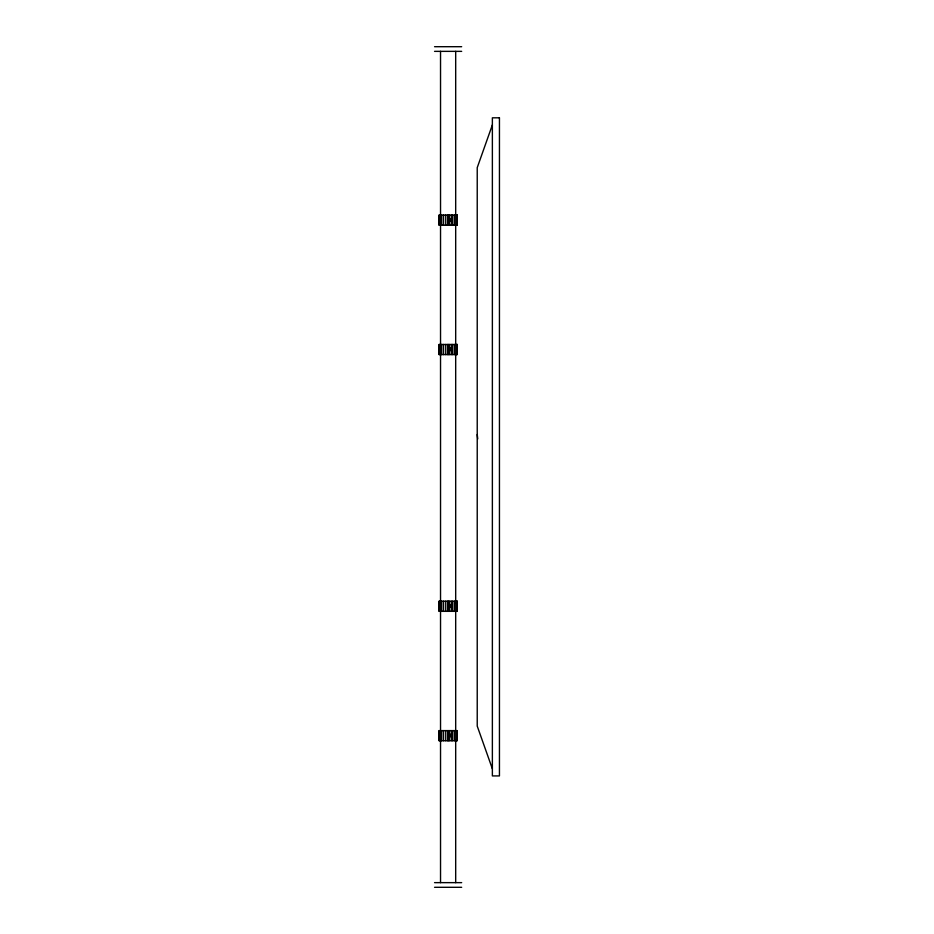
<?xml version="1.0" encoding="UTF-8"?>
<svg xmlns="http://www.w3.org/2000/svg" width="934" height="934" viewBox="0 0 934 934"><rect width="100%" height="100%" fill="white"/><g stroke="black" fill="none" stroke-linecap="round" stroke-linejoin="round"><path stroke-width="1.4" d="M451.636 220.331L452.289 219.035L452.254 221.486L452.254 218.463L452.243 221.008L451.636 220.331L452.243 221.008M451.741 221.008L451.787 219.035M452.138 220.331L452.289 219.035M451.636 349.725L452.289 348.417C451.752 356.438 452.92 342.346 451.741 350.39L451.636 349.725L452.243 350.39M451.741 350.39L451.787 348.417M452.138 349.725L452.289 348.417M451.636 606.458L452.289 605.162L452.254 607.614L452.254 604.578L452.243 607.135L451.636 606.458L452.243 607.135M451.741 607.135L451.787 605.162M452.138 606.458L452.289 605.162M451.636 735.84L452.289 734.544C451.752 742.565 452.92 728.473 451.741 736.517L451.636 735.84L452.243 736.517M451.741 736.517L451.787 734.544M452.138 735.84L452.289 734.544M450.655 218.661L450.655 221.288M450.655 604.788L450.655 607.415M450.655 734.171L450.655 736.798M492.37 124.922L477.227 167.653L477.227 726.092L492.37 768.822M450.702 347.892L450.655 350.67M434.555 46.7L461.665 46.7M434.555 51.358L461.665 51.358M434.555 882.642L461.665 882.642M434.555 887.3L461.665 887.3M477.227 434.543L477.741 438.887M456.901 215.089L456.901 225.199M456.901 344.483L456.901 354.581M456.901 601.216L456.901 611.326M456.901 730.61L456.901 740.709M455.99 215.089L455.99 225.199M455.99 344.483L455.99 354.581M455.99 601.216L455.99 611.326M455.99 730.61L455.99 740.709M455.687 51.347L455.687 214.692M455.687 224.896L455.687 344.494M455.687 354.698L455.687 602.628M455.687 611.385L455.687 730.972M455.687 739.728L455.687 882.653M454.543 215.089L454.543 225.199M454.543 344.483L454.543 354.581M454.543 601.216L454.543 611.326M454.543 730.61L454.543 740.709M452.663 215.089L452.663 225.199M452.663 344.483L452.663 354.581M452.663 601.216L452.663 611.326M452.663 730.61L452.663 740.709M451.25 215.089L451.25 225.199M451.25 344.483L451.25 354.581M451.25 601.216L451.25 611.326M451.25 730.61L451.25 740.709M449.289 215.089L449.289 225.199M449.289 344.483L449.289 354.581M449.289 601.216L449.289 611.326M449.289 730.61L449.289 740.709M448.11 215.089L448.11 225.199M448.11 344.483L448.11 354.581M448.11 601.216L448.11 611.326M448.11 730.61L448.11 740.709M447.9 215.089L447.9 225.199M447.9 344.483L447.9 354.581M447.9 601.216L447.9 611.326M447.9 730.61L447.9 740.709M445.752 215.089L445.752 225.199M445.752 344.483L445.752 354.581M445.752 601.216L445.752 611.326M445.752 730.61L445.752 740.709M443.557 215.089L443.557 225.199M443.557 344.483L443.557 354.581M443.557 601.216L443.557 611.326M443.557 730.61L443.557 740.709M441.665 215.089L441.665 225.199M441.665 344.483L441.665 354.581M441.665 601.216L441.665 611.326M441.665 730.61L441.665 740.709M440.533 51.347L440.533 214.692M440.533 224.896L440.533 344.494M440.533 354.698L440.533 602.628M440.533 611.385L440.533 730.972M440.533 739.728L440.533 882.653M440.229 215.089L440.229 225.199M440.229 344.483L440.229 354.581M440.229 601.216L440.229 611.326M440.229 730.61L440.229 740.709M439.319 215.089L439.319 225.199M439.319 344.483L439.319 354.581M439.319 601.216L439.319 611.326M439.319 730.61L439.319 740.709M499.445 117.812L492.37 117.812L492.37 775.921L499.445 775.921L499.445 117.812M457.216 215.089L439.003 215.089L439.003 225.199L457.216 225.199L457.216 215.089M457.216 344.483L439.003 344.483L439.003 354.581L457.216 354.581L457.216 344.483M457.216 601.216L439.003 601.216L439.003 611.326L457.216 611.326L457.216 601.216M457.216 730.61L439.003 730.61L439.003 740.709L457.216 740.709L457.216 730.61"/></g></svg>
